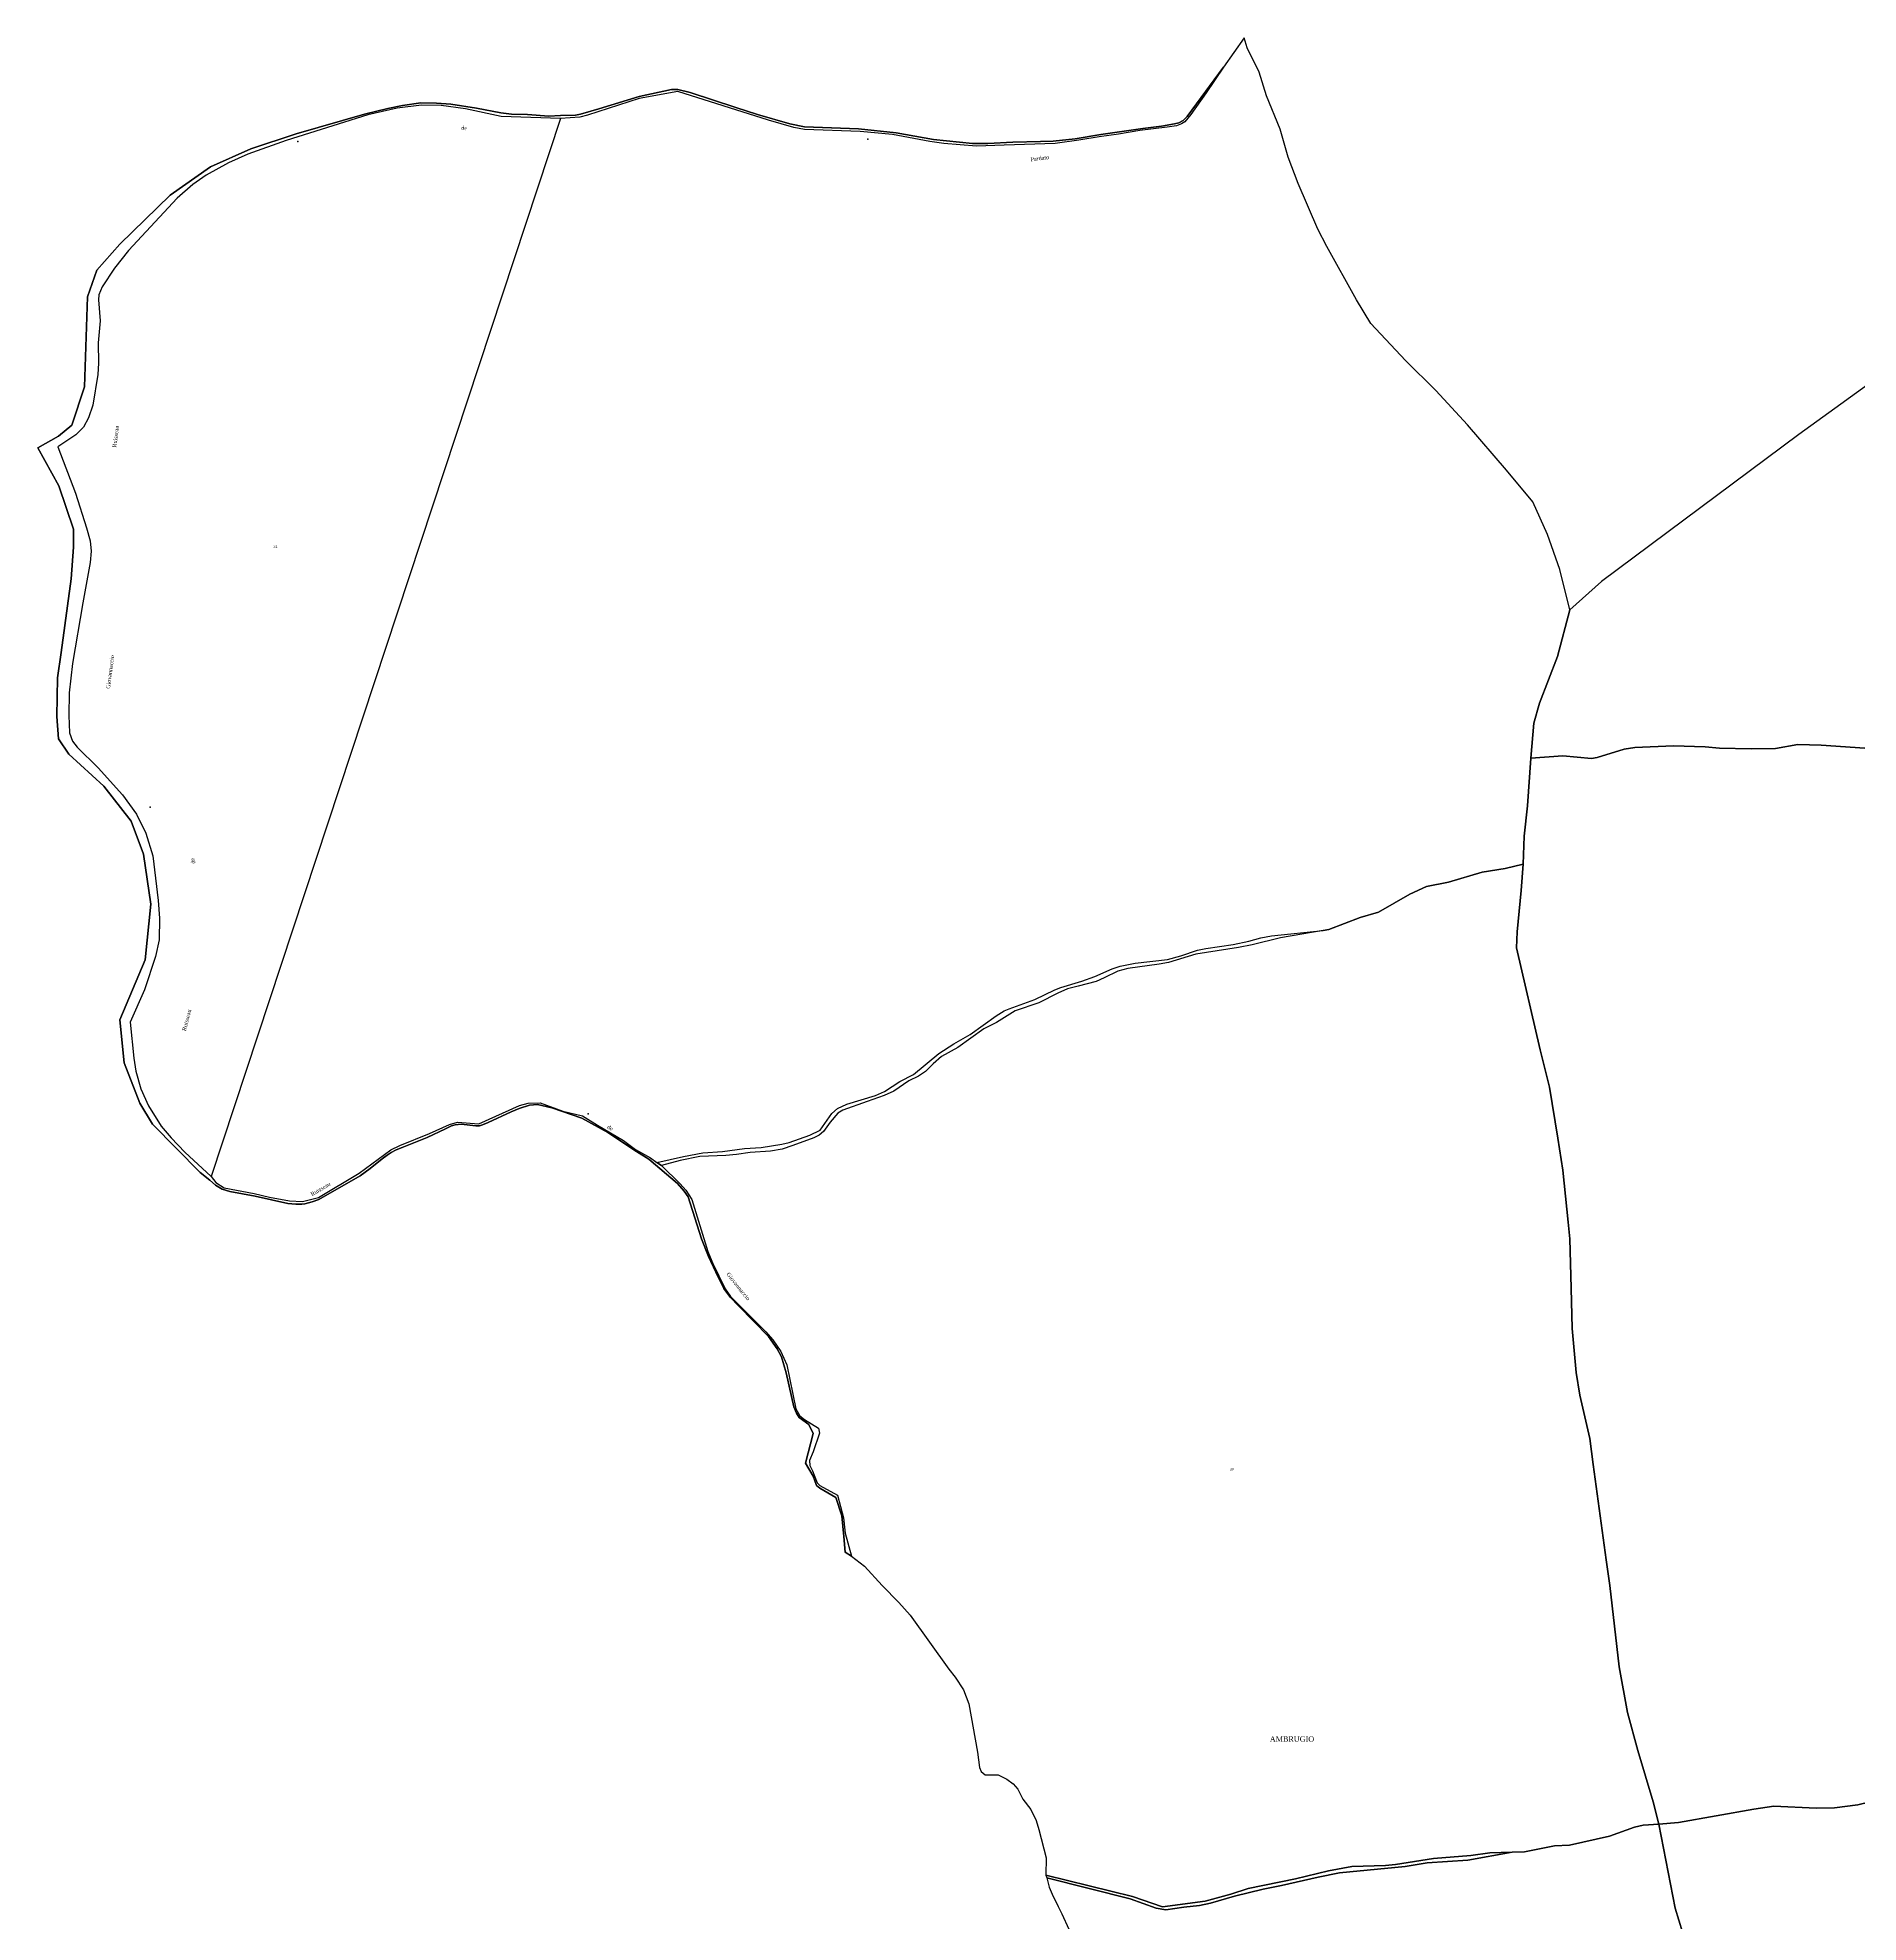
# Model space of a CAD drawing. Extents: x 1189447 to 1205702, y 6141591 to 6152844.
# Drawn here: x 1195526 to 1196892, y 6143493 to 6144907 of the extents above; entities that cross this region are included whole.
import ezdxf

# ---------------------------------------------------------------- set-up
doc = ezdxf.new("R2010")
doc.units = 0
doc.linetypes.add('CONTINU', pattern=[0])
doc.layers.get('0').update_dxf_attribs({"linetype": 'CONTINU'})
for name, color, linetype in [('1FLECHEFL', 7, 'CONTINU'), ('1LIEUDIT', 7, 'CONTINU'), ('1PARCELLE', 7, 'CONTINU'), ('1SUBDSECT', 7, 'CONTINU'), ('1TRONFLUV', 7, 'CONTINU'), ('3FISCLINE', 7, 'CONTINUOUS'), ('3LIEUDITTEX', 7, 'CONTINU'), ('3PARCELLETEX', 7, 'CONTINU'), ('3TRONFLUVTEX', 7, 'CONTINU')]:
    doc.layers.add(name, color=color, linetype=linetype)
doc.styles.get("Standard").update_dxf_attribs({"font": 'Times New Roman'})

# ---------------------------------------------------------------- blocks, each defined once
blk = doc.blocks.new('FLECHRU1')
blk.add_point((0, 0))

msp = doc.modelspace()

# ---------------------------------------------------------------- linework, layer by layer
at = {"layer": '1LIEUDIT'}
for points in [[(1196762.6, 6143476.8), (1196754.41, 6143503.75), (1196742.2, 6143566.74), (1196737.76, 6143583.53), (1196726.3, 6143622.21), (1196718.68, 6143650.71), (1196712.47, 6143685.01), (1196705.44, 6143745.97), (1196702.52, 6143765.22), (1196692.97, 6143836.76), (1196690.28, 6143856.21), (1196682.83, 6143888.7), (1196680.11, 6143905.78), (1196677.18, 6143938.83), (1196676.32, 6143969.08), (1196675.31, 6144006.05), (1196674.2, 6144018.65), (1196670.04, 6144057.66), (1196666.44, 6144081.65), (1196660.08, 6144119.94), (1196653, 6144147.81), (1196635.36, 6144224.28), (1196635.8, 6144236.48), (1196638.95, 6144267.4), (1196640.29, 6144287.11), (1196641.03, 6144308.17), (1196643.59, 6144330.99), (1196646.14, 6144366.63), (1196646.14, 6144366.63), (1196648.45, 6144392.84), (1196652.49, 6144407.85), (1196666.2, 6144442.88), (1196675.37, 6144477.88), (1196667.93, 6144508.29), (1196658.52, 6144534.43), (1196647.61, 6144559.11), (1196627.87, 6144582.83), (1196598.53, 6144616.75), (1196574.84, 6144642.65), (1196552.2, 6144665.11), (1196526.15, 6144692.78), (1196515.43, 6144710.69), (1196493.12, 6144750.57), (1196486.28, 6144763.67), (1196471.51, 6144797.89), (1196464.06, 6144817.65), (1196458.16, 6144838.68), (1196447.94, 6144863.68), (1196442.37, 6144881.32), (1196433.27, 6144899.76), (1196430.95, 6144907.25), (1196415.47, 6144885.04), (1196388.38, 6144848.02), (1196385.26, 6144845.18), (1196382.04, 6144843.47), (1196378.9, 6144842.61), (1196368.96, 6144840.89), (1196355.05, 6144839.11), (1196323.64, 6144834.58), (1196304.28, 6144831.32), (1196287.85, 6144829.67), (1196278.29, 6144829.28), (1196257.55, 6144828.77), (1196238.73, 6144827.94), (1196227.37, 6144827.87), (1196198.06, 6144830.86), (1196170.08, 6144835.8), (1196141.74, 6144838.83), (1196101.29, 6144840.42), (1196090.37, 6144842.57), (1196065.96, 6144849.59), (1196049.7, 6144854.97), (1196015.39, 6144866.06), (1196006.22, 6144868.47), (1196001.51, 6144868.29), (1195977.2, 6144863.11), (1195947, 6144853.91), (1195933.23, 6144849.89), (1195929.6, 6144849.2), (1195918.15, 6144848.88), (1195909.47, 6144848.48), (1195893.43, 6144849.53), (1195881.54, 6144849.86), (1195873.6, 6144850.79), (1195855.3, 6144854.28), (1195835.86, 6144857.42), (1195825.35, 6144858.16), (1195813.57, 6144858.42), (1195799.84, 6144856.44), (1195788.64, 6144854.1), (1195771.26, 6144849.84), (1195720.08, 6144835.19), (1195685.93, 6144823.9), (1195655.8, 6144810.3), (1195625.51, 6144789.03), (1195587.59, 6144752.21), (1195570.53, 6144732.73), (1195563.36, 6144712.73), (1195561.11, 6144645.2), (1195551.63, 6144616.48), (1195541.62, 6144608.23), (1195526.09, 6144599.64), (1195541.96, 6144570.9), (1195552.84, 6144538.59), (1195552.82, 6144524.97), (1195551.3, 6144501.31), (1195543.6, 6144445.87), (1195540.88, 6144427.03), (1195540.55, 6144398.02), (1195541.76, 6144381.15), (1195549.51, 6144369.69), (1195575.76, 6144345.6), (1195596.21, 6144319.33), (1195605.47, 6144294.67), (1195610.94, 6144257.24), (1195606.82, 6144215.43), (1195587.65, 6144170.43), (1195591.07, 6144138.07), (1195602.74, 6144107.86), (1195612.09, 6144092.15), (1195647.86, 6144055.77), (1195655.19, 6144049.97), (1195659.36, 6144046.35), (1195664.4, 6144043.22), (1195670.13, 6144041.46), (1195689.13, 6144037.98), (1195713.66, 6144032.5), (1195719.61, 6144031.95), (1195724.16, 6144032), (1195726.38, 6144032.34), (1195731.97, 6144033.79), (1195736.85, 6144035.5), (1195767.85, 6144053.33), (1195775.49, 6144058.76), (1195784.47, 6144066.11), (1195788.23, 6144068.93), (1195791.23, 6144070.92), (1195795.01, 6144072.79), (1195799.42, 6144074.65), (1195818.26, 6144082.02), (1195831.86, 6144088.57), (1195836.58, 6144090.75), (1195839.35, 6144091.58), (1195841.51, 6144091.9), (1195843.74, 6144091.97), (1195854.74, 6144090.75), (1195857.37, 6144090.93), (1195859.76, 6144091.63), (1195863.87, 6144093.24), (1195881.12, 6144101.34), (1195887.29, 6144103.94), (1195895.07, 6144106.41), (1195901.06, 6144106.85), (1195911.81, 6144104.24), (1195934.27, 6144096.65), (1195953.79, 6144085.7), (1195975.17, 6144071.62), (1195984.41, 6144065.76), (1196006.09, 6144047.65), (1196011.02, 6144041.69), (1196014.02, 6144037.63), (1196024.06, 6144006.05), (1196029.21, 6143992.67), (1196034.66, 6143981.03), (1196040.78, 6143968.75), (1196045.88, 6143962.05), (1196051.81, 6143955.72), (1196074.29, 6143932.85), (1196080.88, 6143923.42), (1196083.93, 6143917.62), (1196087.55, 6143905.61), (1196091.64, 6143887.82), (1196093.37, 6143879.88), (1196095.16, 6143875.35), (1196097.33, 6143871.99), (1196104.44, 6143866.69), (1196107.65, 6143859.89), (1196102.06, 6143837.69), (1196107.81, 6143828.01), (1196110.36, 6143821.05), (1196112.69, 6143818.91), (1196124.84, 6143812.07), (1196129.29, 6143798.18), (1196130.8, 6143782.58), (1196131.81, 6143770.87), (1196136.61, 6143767.96), (1196146.37, 6143760.32), (1196159.65, 6143745.84), (1196171.95, 6143733.3), (1196180.56, 6143723.78), (1196209.41, 6143683.28), (1196214.32, 6143677.17), (1196220.61, 6143667.71), (1196224.58, 6143657.22), (1196231.04, 6143620.87), (1196232.42, 6143609.5), (1196233.9, 6143606.48), (1196236.84, 6143603.98), (1196246.66, 6143603.87), (1196253.07, 6143600.51), (1196257.75, 6143597.13), (1196261.22, 6143593.15), (1196265.14, 6143585.63), (1196270.98, 6143577.8), (1196275.06, 6143569.61), (1196277.09, 6143562.74), (1196282.49, 6143541.68), (1196282.33, 6143528.57), (1196283, 6143526.55), (1196284.92, 6143519.52), (1196287.13, 6143514.4), (1196291.49, 6143505.09), (1196294.33, 6143499.68), (1196299.52, 6143488.1)], [(1196917.46, 6144660.42), (1196847.14, 6144609.62), (1196699.1, 6144499.15), (1196675.37, 6144477.88), (1196666.2, 6144442.88), (1196652.49, 6144407.85), (1196648.45, 6144392.84), (1196646.14, 6144366.63), (1196670.11, 6144368.42), (1196691.51, 6144366.5), (1196695.78, 6144367.2), (1196716.22, 6144373.41), (1196724.07, 6144374.65), (1196753.22, 6144376.01), (1196776.93, 6144375.11), (1196787.67, 6144374.26), (1196811.46, 6144373.71), (1196829.57, 6144374.03), (1196846.44, 6144376.81), (1196863.8, 6144376.33), (1196903.84, 6144373.74)], [(1196903.84, 6144373.74), (1196863.8, 6144376.33), (1196846.44, 6144376.81), (1196829.57, 6144374.03), (1196811.46, 6144373.71), (1196787.67, 6144374.26), (1196776.93, 6144375.11), (1196753.22, 6144376.01), (1196724.07, 6144374.65), (1196716.22, 6144373.41), (1196695.78, 6144367.2), (1196691.51, 6144366.5), (1196670.11, 6144368.42), (1196646.14, 6144366.63), (1196643.59, 6144330.99), (1196641.03, 6144308.17), (1196640.29, 6144287.11), (1196638.95, 6144267.4), (1196635.8, 6144236.48), (1196635.36, 6144224.28), (1196653, 6144147.81), (1196660.08, 6144119.94), (1196666.44, 6144081.65), (1196670.04, 6144057.66), (1196674.2, 6144018.65), (1196675.31, 6144006.05), (1196676.32, 6143969.08), (1196677.18, 6143938.83), (1196680.11, 6143905.78), (1196682.83, 6143888.7), (1196690.28, 6143856.21), (1196692.97, 6143836.76), (1196702.52, 6143765.22), (1196705.44, 6143745.97), (1196712.47, 6143685.01), (1196718.68, 6143650.71), (1196726.3, 6143622.21), (1196737.76, 6143583.53), (1196742.2, 6143566.74), (1196756.91, 6143568.02), (1196813.37, 6143578.11), (1196828.46, 6143580.43), (1196860.24, 6143578.98), (1196873.85, 6143579.06), (1196891.4, 6143581.27), (1196909.97, 6143585.84)], [(1196762.6, 6143476.8), (1196754.41, 6143503.75), (1196742.2, 6143566.74), (1196756.91, 6143568.02), (1196813.37, 6143578.11), (1196828.46, 6143580.43), (1196860.24, 6143578.98), (1196873.85, 6143579.06), (1196891.4, 6143581.27), (1196909.97, 6143585.84)]]:
    msp.add_lwpolyline(points, dxfattribs=at)
at = {"layer": '1PARCELLE'}
for points in [[(1196675.37, 6144477.88), (1196667.93, 6144508.29), (1196658.52, 6144534.43), (1196647.61, 6144559.11), (1196627.87, 6144582.83), (1196598.53, 6144616.75), (1196574.84, 6144642.65), (1196552.2, 6144665.11), (1196526.15, 6144692.78), (1196515.43, 6144710.69), (1196493.12, 6144750.57), (1196486.28, 6144763.67), (1196471.51, 6144797.89), (1196464.06, 6144817.65), (1196458.16, 6144838.68), (1196447.94, 6144863.68), (1196442.37, 6144881.32), (1196433.27, 6144899.76), (1196430.95, 6144907.25), (1196415.47, 6144885.04), (1196402.47, 6144865.95), (1196390.95, 6144849.71), (1196386.6, 6144844.08), (1196384.11, 6144842.54), (1196380.27, 6144841.22), (1196373.3, 6144840.18), (1196352.81, 6144837.63), (1196336.7, 6144834.82), (1196322.28, 6144832.98), (1196307.1, 6144830.27), (1196289.32, 6144827.86), (1196251.03, 6144826.62), (1196230.34, 6144825.96), (1196205.68, 6144827.82), (1196195.25, 6144829.25), (1196167.2, 6144834.56), (1196143.07, 6144836.8), (1196101.34, 6144838.41), (1196093.27, 6144839.94), (1196074.36, 6144845.34), (1196006.3, 6144866.8), (1195977.32, 6144861.57), (1195938.58, 6144849.16), (1195932.63, 6144847.7), (1195918.23, 6144846.54), (1195873.82, 6144848.03), (1195846.91, 6144853.87), (1195828.81, 6144856.34), (1195814, 6144856.53), (1195795.68, 6144854.28), (1195773.78, 6144849.28), (1195712.44, 6144830.22), (1195683.7, 6144819.98), (1195669.1, 6144813.38), (1195652.39, 6144804.02), (1195642.57, 6144797.06), (1195630.58, 6144786.9), (1195594.09, 6144747.56), (1195583.69, 6144734.34), (1195574.34, 6144720.35), (1195571.97, 6144714.37), (1195571.6, 6144710.51), (1195572.84, 6144694.69), (1195571.39, 6144678.23), (1195571.68, 6144663.12), (1195571.31, 6144654.48), (1195567.52, 6144631.63), (1195564.08, 6144622.03), (1195560.55, 6144615.15), (1195554.76, 6144609.35), (1195541.28, 6144600.18), (1195554.55, 6144565.43), (1195562.79, 6144539.54), (1195565.34, 6144529.76), (1195566.17, 6144521.98), (1195565.53, 6144513.51), (1195559.98, 6144483.35), (1195552.12, 6144437.73), (1195549.81, 6144415.6), (1195549.53, 6144398.74), (1195550.04, 6144385.7), (1195552.11, 6144379.48), (1195555.81, 6144374.9), (1195571.4, 6144359.47), (1195589.69, 6144339.23), (1195600.27, 6144324.65), (1195607.31, 6144310.39), (1195612.37, 6144293.51), (1195616.49, 6144259.93), (1195617.54, 6144246.61), (1195617.24, 6144230.45), (1195614.55, 6144217.87), (1195606.25, 6144192.97), (1195595.43, 6144168.67), (1195598.17, 6144141.6), (1195599.63, 6144131.94), (1195603.56, 6144118.51), (1195609.18, 6144105.95), (1195618.8, 6144090.45), (1195626.1, 6144081.82), (1195636.54, 6144071.09), (1195656.25, 6144052.92), (1195659.82, 6144048.21), (1195666.04, 6144044.36), (1195688.38, 6144040.06), (1195700, 6144037.18), (1195715, 6144034.57), (1195724.77, 6144034.05), (1195736.75, 6144037.11), (1195767.12, 6144055.29), (1195790.92, 6144072.71), (1195797.79, 6144076.08), (1195819.9, 6144084.95), (1195835.09, 6144091.81), (1195840.94, 6144093.51), (1195856.95, 6144092.44), (1195887.57, 6144106.02), (1195894.07, 6144107.84), (1195902.92, 6144108.06), (1195919.89, 6144101.78), (1195934.7, 6144098.24), (1195945.91, 6144091.36), (1195965.42, 6144079.86), (1195974.49, 6144073), (1195985.78, 6144066.88), (1195990.53, 6144063.24), (1196010.55, 6144067.92), (1196024.91, 6144070.48), (1196039.81, 6144071.58), (1196056.35, 6144073.89), (1196068.77, 6144074.59), (1196084.33, 6144077.13), (1196089.69, 6144078.36), (1196105.22, 6144083.93), (1196112.97, 6144087.57), (1196121.85, 6144100), (1196126.04, 6144103.81), (1196132.95, 6144106.96), (1196154.61, 6144113.61), (1196161.25, 6144116.65), (1196172.7, 6144124.14), (1196183.13, 6144129.46), (1196202.11, 6144145.14), (1196213.29, 6144152.43), (1196225.48, 6144159.33), (1196244.94, 6144173.36), (1196251.02, 6144177.01), (1196254.69, 6144178.63), (1196274.02, 6144185.64), (1196289.07, 6144192.83), (1196293.6, 6144194.6), (1196309.38, 6144199.27), (1196319.16, 6144202.79), (1196332.05, 6144208.6), (1196338.16, 6144210.58), (1196349.24, 6144212.75), (1196373.6, 6144215.59), (1196383.67, 6144218.42), (1196396.08, 6144222.55), (1196402.31, 6144223.79), (1196422.86, 6144226.78), (1196434.59, 6144229.43), (1196443.46, 6144231.76), (1196451.48, 6144233.42), (1196490.41, 6144237.39), (1196494.58, 6144238.21), (1196517.96, 6144247.06), (1196531.83, 6144251.11), (1196555.3, 6144264.54), (1196567.89, 6144270.29), (1196584.41, 6144273.54), (1196609.61, 6144281.18), (1196626.8, 6144283.79), (1196640.29, 6144287.11), (1196641.03, 6144308.17), (1196643.59, 6144330.99), (1196646.14, 6144366.63), (1196648.45, 6144392.84), (1196652.49, 6144407.85), (1196666.2, 6144442.88), (1196675.37, 6144477.88)], [(1196136.61, 6143767.96), (1196146.37, 6143760.32), (1196159.65, 6143745.84), (1196171.95, 6143733.3), (1196180.56, 6143723.78), (1196209.41, 6143683.28), (1196214.32, 6143677.17), (1196220.61, 6143667.71), (1196224.58, 6143657.22), (1196231.04, 6143620.87), (1196232.42, 6143609.5), (1196233.9, 6143606.48), (1196236.84, 6143603.98), (1196246.66, 6143603.87), (1196253.07, 6143600.51), (1196257.75, 6143597.13), (1196261.22, 6143593.15), (1196265.14, 6143585.63), (1196270.98, 6143577.8), (1196275.06, 6143569.61), (1196277.09, 6143562.74), (1196282.49, 6143541.68), (1196282.33, 6143528.57), (1196347.37, 6143512.49), (1196369.85, 6143504.73), (1196401.79, 6143509.16), (1196420.95, 6143514.35), (1196434.05, 6143518.65), (1196469.68, 6143525.74), (1196494.29, 6143531.88), (1196511.74, 6143535.14), (1196537.11, 6143535.84), (1196544.47, 6143536.58), (1196573.13, 6143541.1), (1196600.99, 6143543.44), (1196615.3, 6143545.41), (1196632.1, 6143545.95), (1196641.45, 6143546.13), (1196647.71, 6143547.25), (1196663.97, 6143550.53), (1196675.09, 6143551.07), (1196705.11, 6143557.92), (1196723.84, 6143564.57), (1196730.32, 6143566.07), (1196742.2, 6143566.74), (1196737.76, 6143583.53), (1196726.3, 6143622.21), (1196718.68, 6143650.71), (1196712.47, 6143685.01), (1196705.44, 6143745.97), (1196702.52, 6143765.22), (1196692.97, 6143836.76), (1196690.28, 6143856.21), (1196682.83, 6143888.7), (1196680.11, 6143905.78), (1196677.18, 6143938.83), (1196676.32, 6143969.08), (1196675.31, 6144006.05), (1196674.2, 6144018.65), (1196670.04, 6144057.66), (1196666.44, 6144081.65), (1196660.08, 6144119.94), (1196653, 6144147.81), (1196635.36, 6144224.28), (1196635.8, 6144236.48), (1196638.95, 6144267.4), (1196640.29, 6144287.11), (1196626.8, 6144283.79), (1196609.61, 6144281.18), (1196584.41, 6144273.54), (1196567.89, 6144270.29), (1196555.3, 6144264.54), (1196531.83, 6144251.11), (1196517.96, 6144247.06), (1196494.58, 6144238.21), (1196490.41, 6144237.39), (1196458.22, 6144231.89), (1196437.02, 6144226.63), (1196426.79, 6144224.5), (1196394.8, 6144219.62), (1196374.23, 6144213.46), (1196367.22, 6144212.05), (1196343.77, 6144208.88), (1196336.35, 6144206.78), (1196326.03, 6144201.79), (1196319.97, 6144199.14), (1196306.64, 6144195.55), (1196298.53, 6144193.53), (1196291.2, 6144190.44), (1196276.94, 6144183.13), (1196259.3, 6144177.2), (1196245.2, 6144168.3), (1196235.79, 6144163.72), (1196216.22, 6144149.52), (1196204, 6144142.93), (1196197.74, 6144137.4), (1196192.08, 6144131.47), (1196186.75, 6144128.19), (1196179.51, 6144124.66), (1196168.24, 6144116.83), (1196160.97, 6144113.51), (1196148.39, 6144108.99), (1196130.01, 6144102.67), (1196126.27, 6144100.45), (1196120.52, 6144093.62), (1196115.55, 6144086.53), (1196112.24, 6144083.87), (1196108.35, 6144081.88), (1196092.64, 6144076.04), (1196084.47, 6144073.38), (1196075.73, 6144071.86), (1196060.52, 6144070.8), (1196050.33, 6144069.33), (1196042.33, 6144068.57), (1196022.83, 6144067.73), (1196007.98, 6144064.73), (1195994.11, 6144061), (1196008.07, 6144047.33), (1196012.23, 6144042.55), (1196016.87, 6144035.45), (1196028.76, 6143996.61), (1196032.5, 6143987.42), (1196041.64, 6143968.49), (1196045.85, 6143962.76), (1196072.27, 6143936.28), (1196077.64, 6143930.35), (1196083.6, 6143921.44), (1196088.11, 6143911.48), (1196094.74, 6143878.59), (1196097.88, 6143873.36), (1196101.33, 6143870.54), (1196111.72, 6143864.09), (1196112.45, 6143860.35), (1196107.77, 6143846.32), (1196105, 6143839.65), (1196105.23, 6143836.05), (1196107.38, 6143832.03), (1196110.8, 6143823.08), (1196112.87, 6143820.9), (1196126.07, 6143813.62), (1196130.4, 6143796.69), (1196131.82, 6143785.28), (1196136.61, 6143767.96)]]:
    msp.add_lwpolyline(points, close=True, dxfattribs=at)
for points in [[(1196917.46, 6144660.42), (1196847.14, 6144609.62), (1196699.1, 6144499.15), (1196675.37, 6144477.88), (1196675.37, 6144477.88), (1196666.2, 6144442.88), (1196652.49, 6144407.85), (1196648.45, 6144392.84), (1196646.14, 6144366.63), (1196670.11, 6144368.42), (1196691.51, 6144366.5), (1196695.78, 6144367.2), (1196716.22, 6144373.41), (1196724.07, 6144374.65), (1196753.22, 6144376.01), (1196776.93, 6144375.11), (1196787.67, 6144374.26), (1196811.46, 6144373.71), (1196829.57, 6144374.03), (1196846.44, 6144376.81), (1196863.8, 6144376.33), (1196903.84, 6144373.74)], [(1196909.97, 6143585.84), (1196891.4, 6143581.27), (1196873.85, 6143579.06), (1196860.24, 6143578.98), (1196828.46, 6143580.43), (1196813.37, 6143578.11), (1196756.91, 6143568.02), (1196742.2, 6143566.74), (1196737.76, 6143583.53), (1196726.3, 6143622.21), (1196718.68, 6143650.71), (1196712.47, 6143685.01), (1196705.44, 6143745.97), (1196702.52, 6143765.22), (1196692.97, 6143836.76), (1196690.28, 6143856.21), (1196682.83, 6143888.7), (1196680.11, 6143905.78), (1196677.18, 6143938.83), (1196676.32, 6143969.08), (1196675.31, 6144006.05), (1196674.2, 6144018.65), (1196670.04, 6144057.66), (1196666.44, 6144081.65), (1196660.08, 6144119.94), (1196653, 6144147.81), (1196635.36, 6144224.28), (1196635.8, 6144236.48), (1196638.95, 6144267.4), (1196640.29, 6144287.11), (1196640.29, 6144287.11), (1196641.03, 6144308.17), (1196643.59, 6144330.99), (1196646.14, 6144366.63), (1196670.11, 6144368.42), (1196691.51, 6144366.5), (1196695.78, 6144367.2), (1196716.22, 6144373.41), (1196724.07, 6144374.65), (1196753.22, 6144376.01), (1196776.93, 6144375.11), (1196787.67, 6144374.26), (1196811.46, 6144373.71), (1196829.57, 6144374.03), (1196846.44, 6144376.81), (1196863.8, 6144376.33), (1196903.84, 6144373.74)], [(1196909.97, 6143585.84), (1196891.4, 6143581.27), (1196873.85, 6143579.06), (1196860.24, 6143578.98), (1196828.46, 6143580.43), (1196813.37, 6143578.11), (1196756.91, 6143568.02), (1196742.2, 6143566.74), (1196754.41, 6143503.75), (1196762.6, 6143476.8)], [(1196762.6, 6143476.8), (1196754.41, 6143503.75), (1196742.2, 6143566.74), (1196730.32, 6143566.07), (1196723.84, 6143564.57), (1196705.11, 6143557.92), (1196675.09, 6143551.07), (1196663.97, 6143550.53), (1196647.71, 6143547.25), (1196641.45, 6143546.13), (1196632.1, 6143545.95), (1196598.77, 6143539.73), (1196568.41, 6143537.95), (1196551.74, 6143534.98), (1196502.66, 6143530.35), (1196486.51, 6143527.06), (1196459.01, 6143520.76), (1196445.2, 6143518.2), (1196423.94, 6143512.87), (1196405.8, 6143507.51), (1196397.68, 6143505.75), (1196385.87, 6143504.57), (1196372.22, 6143502.63), (1196365.1, 6143503.86), (1196345.48, 6143510.88), (1196283, 6143526.55), (1196283, 6143526.55), (1196284.92, 6143519.52), (1196287.13, 6143514.4), (1196291.49, 6143505.09), (1196294.33, 6143499.68), (1196299.52, 6143488.1)]]:
    msp.add_lwpolyline(points, dxfattribs=at)
at = {"layer": '1SUBDSECT'}
msp.add_lwpolyline([(1196917.46, 6144660.42), (1196847.14, 6144609.62), (1196699.1, 6144499.15), (1196675.37, 6144477.88), (1196667.93, 6144508.29), (1196658.52, 6144534.43), (1196647.61, 6144559.11), (1196627.87, 6144582.83), (1196598.53, 6144616.75), (1196574.84, 6144642.65), (1196552.2, 6144665.11), (1196526.15, 6144692.78), (1196515.43, 6144710.69), (1196493.12, 6144750.57), (1196486.28, 6144763.67), (1196471.51, 6144797.89), (1196464.06, 6144817.65), (1196458.16, 6144838.68), (1196447.94, 6144863.68), (1196442.37, 6144881.32), (1196433.27, 6144899.76), (1196430.95, 6144907.25), (1196415.47, 6144885.04), (1196388.38, 6144848.02), (1196385.26, 6144845.18), (1196382.04, 6144843.47), (1196378.9, 6144842.61), (1196368.96, 6144840.89), (1196355.05, 6144839.11), (1196323.64, 6144834.58), (1196304.28, 6144831.32), (1196287.85, 6144829.67), (1196278.29, 6144829.28), (1196257.55, 6144828.77), (1196238.73, 6144827.94), (1196227.37, 6144827.87), (1196198.06, 6144830.86), (1196170.08, 6144835.8), (1196141.74, 6144838.83), (1196101.29, 6144840.42), (1196090.37, 6144842.57), (1196065.96, 6144849.59), (1196049.7, 6144854.97), (1196015.39, 6144866.06), (1196006.22, 6144868.47), (1196001.51, 6144868.29), (1195977.2, 6144863.11), (1195947, 6144853.91), (1195933.23, 6144849.89), (1195929.6, 6144849.2), (1195918.15, 6144848.88), (1195909.47, 6144848.48), (1195893.43, 6144849.53), (1195881.54, 6144849.86), (1195873.6, 6144850.79), (1195855.3, 6144854.28), (1195835.86, 6144857.42), (1195825.35, 6144858.16), (1195813.57, 6144858.42), (1195799.84, 6144856.44), (1195788.64, 6144854.1), (1195771.26, 6144849.84), (1195720.08, 6144835.19), (1195685.93, 6144823.9), (1195655.8, 6144810.3), (1195625.51, 6144789.03), (1195587.59, 6144752.21), (1195570.53, 6144732.73), (1195563.36, 6144712.73), (1195561.11, 6144645.2), (1195551.63, 6144616.48), (1195541.62, 6144608.23), (1195526.09, 6144599.64), (1195526.09, 6144599.64), (1195541.96, 6144570.9), (1195552.84, 6144538.59), (1195552.82, 6144524.97), (1195551.3, 6144501.31), (1195543.6, 6144445.87), (1195540.88, 6144427.03), (1195540.55, 6144398.02), (1195541.76, 6144381.15), (1195549.51, 6144369.69), (1195575.76, 6144345.6), (1195596.21, 6144319.33), (1195605.47, 6144294.67), (1195610.94, 6144257.24), (1195606.82, 6144215.43), (1195587.65, 6144170.43), (1195591.07, 6144138.07), (1195602.74, 6144107.86), (1195612.09, 6144092.15), (1195647.86, 6144055.77), (1195655.19, 6144049.97), (1195659.36, 6144046.35), (1195664.4, 6144043.22), (1195670.13, 6144041.46), (1195689.13, 6144037.98), (1195713.66, 6144032.5), (1195719.61, 6144031.95), (1195724.16, 6144032), (1195726.38, 6144032.34), (1195731.97, 6144033.79), (1195736.85, 6144035.5), (1195767.85, 6144053.33), (1195775.49, 6144058.76), (1195784.47, 6144066.11), (1195788.23, 6144068.93), (1195791.23, 6144070.92), (1195795.01, 6144072.79), (1195799.42, 6144074.65), (1195818.26, 6144082.02), (1195831.86, 6144088.57), (1195836.58, 6144090.75), (1195839.35, 6144091.58), (1195841.51, 6144091.9), (1195843.74, 6144091.97), (1195854.74, 6144090.75), (1195857.37, 6144090.93), (1195859.76, 6144091.63), (1195863.87, 6144093.24), (1195881.12, 6144101.34), (1195887.29, 6144103.94), (1195895.07, 6144106.41), (1195901.06, 6144106.85), (1195911.81, 6144104.24), (1195934.27, 6144096.65), (1195953.79, 6144085.7), (1195975.17, 6144071.62), (1195984.41, 6144065.76), (1196006.09, 6144047.65), (1196011.02, 6144041.69), (1196014.02, 6144037.63), (1196024.06, 6144006.05), (1196029.21, 6143992.67), (1196034.66, 6143981.03), (1196040.78, 6143968.75), (1196045.88, 6143962.05), (1196051.81, 6143955.72), (1196074.29, 6143932.85), (1196080.88, 6143923.42), (1196083.93, 6143917.62), (1196087.55, 6143905.61), (1196091.64, 6143887.82), (1196093.37, 6143879.88), (1196095.16, 6143875.35), (1196097.33, 6143871.99), (1196104.44, 6143866.69), (1196107.65, 6143859.89), (1196102.06, 6143837.69), (1196107.81, 6143828.01), (1196110.36, 6143821.05), (1196112.69, 6143818.91), (1196124.84, 6143812.07), (1196129.29, 6143798.18), (1196130.8, 6143782.58), (1196131.81, 6143770.87), (1196136.61, 6143767.96), (1196146.37, 6143760.32), (1196159.65, 6143745.84), (1196171.95, 6143733.3), (1196180.56, 6143723.78), (1196209.41, 6143683.28), (1196214.32, 6143677.17), (1196220.61, 6143667.71), (1196224.58, 6143657.22), (1196231.04, 6143620.87), (1196232.42, 6143609.5), (1196233.9, 6143606.48), (1196236.84, 6143603.98), (1196246.66, 6143603.87), (1196253.07, 6143600.51), (1196257.75, 6143597.13), (1196261.22, 6143593.15), (1196265.14, 6143585.63), (1196270.98, 6143577.8), (1196275.06, 6143569.61), (1196277.09, 6143562.74), (1196282.49, 6143541.68), (1196282.33, 6143528.57), (1196283, 6143526.55), (1196284.92, 6143519.52), (1196287.13, 6143514.4), (1196291.49, 6143505.09), (1196294.33, 6143499.68), (1196299.52, 6143488.1)], dxfattribs=at)
at = {"layer": '1TRONFLUV'}
for points in [[(1195918.23, 6144846.54), (1195873.82, 6144848.03), (1195846.91, 6144853.87), (1195828.81, 6144856.34), (1195814, 6144856.53), (1195795.68, 6144854.28), (1195773.78, 6144849.28), (1195712.44, 6144830.22), (1195683.7, 6144819.98), (1195669.1, 6144813.38), (1195652.39, 6144804.02), (1195642.57, 6144797.06), (1195630.58, 6144786.9), (1195594.09, 6144747.56), (1195583.69, 6144734.34), (1195574.34, 6144720.35), (1195571.97, 6144714.37), (1195571.6, 6144710.51), (1195572.84, 6144694.69), (1195571.39, 6144678.23), (1195571.68, 6144663.12), (1195571.31, 6144654.48), (1195567.52, 6144631.63), (1195564.08, 6144622.03), (1195560.55, 6144615.15), (1195554.76, 6144609.35), (1195541.28, 6144600.18), (1195554.55, 6144565.43), (1195562.79, 6144539.54), (1195565.34, 6144529.76), (1195566.17, 6144521.98), (1195565.53, 6144513.51), (1195559.98, 6144483.35), (1195552.12, 6144437.73), (1195549.81, 6144415.6), (1195549.53, 6144398.74), (1195550.04, 6144385.7), (1195552.11, 6144379.48), (1195555.81, 6144374.9), (1195571.4, 6144359.47), (1195589.69, 6144339.23), (1195600.27, 6144324.65), (1195607.31, 6144310.39), (1195612.37, 6144293.51), (1195616.49, 6144259.93), (1195617.54, 6144246.61), (1195617.24, 6144230.45), (1195614.55, 6144217.87), (1195606.25, 6144192.97), (1195595.43, 6144168.67), (1195598.17, 6144141.6), (1195599.63, 6144131.94), (1195603.56, 6144118.51), (1195609.18, 6144105.95), (1195618.8, 6144090.45), (1195626.1, 6144081.82), (1195636.54, 6144071.09), (1195656.25, 6144052.92), (1195659.82, 6144048.21), (1195666.04, 6144044.36), (1195688.38, 6144040.06), (1195700, 6144037.18), (1195715, 6144034.57), (1195724.77, 6144034.05), (1195736.75, 6144037.11), (1195767.12, 6144055.29), (1195790.92, 6144072.71), (1195797.79, 6144076.08), (1195819.9, 6144084.95), (1195835.09, 6144091.81), (1195840.94, 6144093.51), (1195856.95, 6144092.44), (1195887.57, 6144106.02), (1195894.07, 6144107.84), (1195902.92, 6144108.06), (1195919.89, 6144101.78), (1195934.7, 6144098.24), (1195945.91, 6144091.36), (1195965.42, 6144079.86), (1195974.49, 6144073), (1195985.78, 6144066.88), (1195990.53, 6144063.24), (1195994.11, 6144061), (1196008.07, 6144047.33), (1196012.23, 6144042.55), (1196016.87, 6144035.45), (1196028.76, 6143996.61), (1196032.5, 6143987.42), (1196041.64, 6143968.49), (1196045.85, 6143962.76), (1196072.27, 6143936.28), (1196077.64, 6143930.35), (1196083.6, 6143921.44), (1196088.11, 6143911.48), (1196094.74, 6143878.59), (1196097.88, 6143873.36), (1196101.33, 6143870.54), (1196111.72, 6143864.09), (1196112.45, 6143860.35), (1196107.77, 6143846.32), (1196105, 6143839.65), (1196105.23, 6143836.05), (1196107.38, 6143832.03), (1196110.8, 6143823.08), (1196112.87, 6143820.9), (1196126.07, 6143813.62), (1196130.4, 6143796.69), (1196131.82, 6143785.28), (1196136.61, 6143767.96), (1196131.81, 6143770.87), (1196130.8, 6143782.58), (1196129.29, 6143798.18), (1196124.84, 6143812.07), (1196112.69, 6143818.91), (1196110.36, 6143821.05), (1196107.81, 6143828.01), (1196102.06, 6143837.69), (1196107.65, 6143859.89), (1196104.44, 6143866.69), (1196097.33, 6143871.99), (1196095.16, 6143875.35), (1196093.37, 6143879.88), (1196091.64, 6143887.82), (1196087.55, 6143905.61), (1196083.93, 6143917.62), (1196080.88, 6143923.42), (1196074.29, 6143932.85), (1196051.81, 6143955.72), (1196045.88, 6143962.05), (1196040.78, 6143968.75), (1196034.66, 6143981.03), (1196029.21, 6143992.67), (1196024.06, 6144006.05), (1196014.02, 6144037.63), (1196011.02, 6144041.69), (1196006.09, 6144047.65), (1195984.41, 6144065.76), (1195975.17, 6144071.62), (1195953.79, 6144085.7), (1195934.27, 6144096.65), (1195911.81, 6144104.24), (1195901.06, 6144106.85), (1195895.07, 6144106.41), (1195887.29, 6144103.94), (1195881.12, 6144101.34), (1195863.87, 6144093.24), (1195859.76, 6144091.63), (1195857.37, 6144090.93), (1195854.74, 6144090.75), (1195843.74, 6144091.97), (1195841.51, 6144091.9), (1195839.35, 6144091.58), (1195836.58, 6144090.75), (1195831.86, 6144088.57), (1195818.26, 6144082.02), (1195799.42, 6144074.65), (1195795.01, 6144072.79), (1195791.23, 6144070.92), (1195788.23, 6144068.93), (1195784.47, 6144066.11), (1195775.49, 6144058.76), (1195767.85, 6144053.33), (1195736.85, 6144035.5), (1195731.97, 6144033.79), (1195726.38, 6144032.34), (1195724.16, 6144032), (1195719.61, 6144031.95), (1195713.66, 6144032.5), (1195689.13, 6144037.98), (1195670.13, 6144041.46), (1195664.4, 6144043.22), (1195659.36, 6144046.35), (1195655.19, 6144049.97), (1195647.86, 6144055.77), (1195612.09, 6144092.15), (1195602.74, 6144107.86), (1195591.07, 6144138.07), (1195587.65, 6144170.43), (1195606.82, 6144215.43), (1195610.94, 6144257.24), (1195605.47, 6144294.67), (1195596.21, 6144319.33), (1195575.76, 6144345.6), (1195549.51, 6144369.69), (1195541.76, 6144381.15), (1195540.55, 6144398.02), (1195540.88, 6144427.03), (1195543.6, 6144445.87), (1195551.3, 6144501.31), (1195552.82, 6144524.97), (1195552.84, 6144538.59), (1195541.96, 6144570.9), (1195526.09, 6144599.64), (1195541.62, 6144608.23), (1195551.63, 6144616.48), (1195561.11, 6144645.2), (1195563.36, 6144712.73), (1195570.53, 6144732.73), (1195587.59, 6144752.21), (1195625.51, 6144789.03), (1195655.8, 6144810.3), (1195685.93, 6144823.9), (1195720.08, 6144835.19), (1195771.26, 6144849.84), (1195788.64, 6144854.1), (1195799.84, 6144856.44), (1195813.57, 6144858.42), (1195825.35, 6144858.16), (1195835.86, 6144857.42), (1195855.3, 6144854.28), (1195873.6, 6144850.79), (1195881.54, 6144849.86), (1195893.43, 6144849.53), (1195909.47, 6144848.48), (1195918.15, 6144848.88), (1195929.6, 6144849.2), (1195933.23, 6144849.89), (1195947, 6144853.91), (1195977.2, 6144863.11), (1196001.51, 6144868.29), (1196006.22, 6144868.47), (1196015.39, 6144866.06), (1196049.7, 6144854.97), (1196065.96, 6144849.59), (1196090.37, 6144842.57), (1196101.29, 6144840.42), (1196141.74, 6144838.83), (1196170.08, 6144835.8), (1196198.06, 6144830.86), (1196227.37, 6144827.87), (1196238.73, 6144827.94), (1196257.55, 6144828.77), (1196278.29, 6144829.28), (1196287.85, 6144829.67), (1196304.28, 6144831.32), (1196323.64, 6144834.58), (1196355.05, 6144839.11), (1196368.96, 6144840.89), (1196378.9, 6144842.61), (1196382.04, 6144843.47), (1196385.26, 6144845.18), (1196388.38, 6144848.02), (1196415.47, 6144885.04), (1196402.47, 6144865.95), (1196390.95, 6144849.71), (1196386.6, 6144844.08), (1196384.11, 6144842.54), (1196380.27, 6144841.22), (1196373.3, 6144840.18), (1196352.81, 6144837.63), (1196336.7, 6144834.82), (1196322.28, 6144832.98), (1196307.1, 6144830.27), (1196289.32, 6144827.86), (1196251.03, 6144826.62), (1196230.34, 6144825.96), (1196205.68, 6144827.82), (1196195.25, 6144829.25), (1196167.2, 6144834.56), (1196143.07, 6144836.8), (1196101.34, 6144838.41), (1196093.27, 6144839.94), (1196074.36, 6144845.34), (1196006.3, 6144866.8), (1195977.32, 6144861.57), (1195938.58, 6144849.16), (1195932.63, 6144847.7), (1195918.23, 6144846.54)], [(1195990.53, 6144063.24), (1196010.55, 6144067.92), (1196024.91, 6144070.48), (1196039.81, 6144071.58), (1196056.35, 6144073.89), (1196068.77, 6144074.59), (1196084.33, 6144077.13), (1196089.69, 6144078.36), (1196105.22, 6144083.93), (1196112.97, 6144087.57), (1196121.85, 6144100), (1196126.04, 6144103.81), (1196132.95, 6144106.96), (1196154.61, 6144113.61), (1196161.25, 6144116.65), (1196172.7, 6144124.14), (1196183.13, 6144129.46), (1196202.11, 6144145.14), (1196213.29, 6144152.43), (1196225.48, 6144159.33), (1196244.94, 6144173.36), (1196251.02, 6144177.01), (1196254.69, 6144178.63), (1196274.02, 6144185.64), (1196289.07, 6144192.83), (1196293.6, 6144194.6), (1196309.38, 6144199.27), (1196319.16, 6144202.79), (1196332.05, 6144208.6), (1196338.16, 6144210.58), (1196349.24, 6144212.75), (1196373.6, 6144215.59), (1196383.67, 6144218.42), (1196396.08, 6144222.55), (1196402.31, 6144223.79), (1196422.86, 6144226.78), (1196434.59, 6144229.43), (1196443.46, 6144231.76), (1196451.48, 6144233.42), (1196490.41, 6144237.39), (1196458.22, 6144231.89), (1196437.02, 6144226.63), (1196426.79, 6144224.5), (1196394.8, 6144219.62), (1196374.23, 6144213.46), (1196367.22, 6144212.05), (1196343.77, 6144208.88), (1196336.35, 6144206.78), (1196326.03, 6144201.79), (1196319.97, 6144199.14), (1196306.64, 6144195.55), (1196298.53, 6144193.53), (1196291.2, 6144190.44), (1196276.94, 6144183.13), (1196259.3, 6144177.2), (1196245.2, 6144168.3), (1196235.79, 6144163.72), (1196216.22, 6144149.52), (1196204, 6144142.93), (1196197.74, 6144137.4), (1196192.08, 6144131.47), (1196186.75, 6144128.19), (1196179.51, 6144124.66), (1196168.24, 6144116.83), (1196160.97, 6144113.51), (1196148.39, 6144108.99), (1196130.01, 6144102.67), (1196126.27, 6144100.45), (1196120.52, 6144093.62), (1196115.55, 6144086.53), (1196112.24, 6144083.87), (1196108.35, 6144081.88), (1196092.64, 6144076.04), (1196084.47, 6144073.38), (1196075.73, 6144071.86), (1196060.52, 6144070.8), (1196050.33, 6144069.33), (1196042.33, 6144068.57), (1196022.83, 6144067.73), (1196007.98, 6144064.73), (1195994.11, 6144061), (1195990.53, 6144063.24)], [(1196632.1, 6143545.95), (1196615.3, 6143545.41), (1196600.99, 6143543.44), (1196573.13, 6143541.1), (1196544.47, 6143536.58), (1196537.11, 6143535.84), (1196511.74, 6143535.14), (1196494.29, 6143531.88), (1196469.68, 6143525.74), (1196434.05, 6143518.65), (1196420.95, 6143514.35), (1196401.79, 6143509.16), (1196369.85, 6143504.73), (1196347.37, 6143512.49), (1196282.33, 6143528.57), (1196283, 6143526.55), (1196345.48, 6143510.88), (1196365.1, 6143503.86), (1196372.22, 6143502.63), (1196385.87, 6143504.57), (1196397.68, 6143505.75), (1196405.8, 6143507.51), (1196423.94, 6143512.87), (1196445.2, 6143518.2), (1196459.01, 6143520.76), (1196486.51, 6143527.06), (1196502.66, 6143530.35), (1196551.74, 6143534.98), (1196568.41, 6143537.95), (1196598.77, 6143539.73), (1196632.1, 6143545.95)]]:
    msp.add_lwpolyline(points, close=True, dxfattribs=at)
at = {"layer": '3FISCLINE'}
msp.add_lwpolyline([(1195918.23, 6144846.54), (1195656.25, 6144052.92)], dxfattribs=at)

# ---------------------------------------------------------------- block references
at = {"layer": '1FLECHEFL'}
for p, rotation in [((1195721.18, 6144829.44), 200.6), ((1196148.67, 6144831.07), 180.3), ((1195610.55, 6144329.91), 134.1), ((1195939.03, 6144099.82), 161.8)]:
    msp.add_blockref('FLECHRU1', p, dxfattribs=dict(at, rotation=rotation))

# ---------------------------------------------------------------- texts
at = {"layer": '3LIEUDITTEX'}
msp.add_text('AMBRUGIO', height=4, dxfattribs=at).set_placement((1196450.33, 6143628.73))
at = {"layer": '3PARCELLETEX'}
for s, p in [('31', (1195702.94, 6144524.45)), ('30', (1196420.25, 6143832.12))]:
    msp.add_text(s, height=2, dxfattribs=at).set_placement(p)
at = {"layer": '3TRONFLUVTEX'}
for s, rotation, p in [('de', 355, (1195843.7, 6144838.21)), ('Pardato', 7.3, (1196271.04, 6144814.47)), ('Ruisseau', 82.9, (1195585.05, 6144599.62)), ('Giovannaccio', 82.5, (1195580.22, 6144418.57)), ('de', 108.8, (1195644.54, 6144287.97)), ('Ruisseau', 75.8, (1195637.25, 6144161.72)), ('de', 329.7, (1195952.9, 6144089.07)), ('Ruisseau', 31, (1195731.9, 6144037.87)), ('Giovannaccio', 308.6, (1196042.49, 6143979.39))]:
    msp.add_text(s, height=3, rotation=rotation, dxfattribs=at).set_placement(p)

doc.saveas('drawing.dxf')
